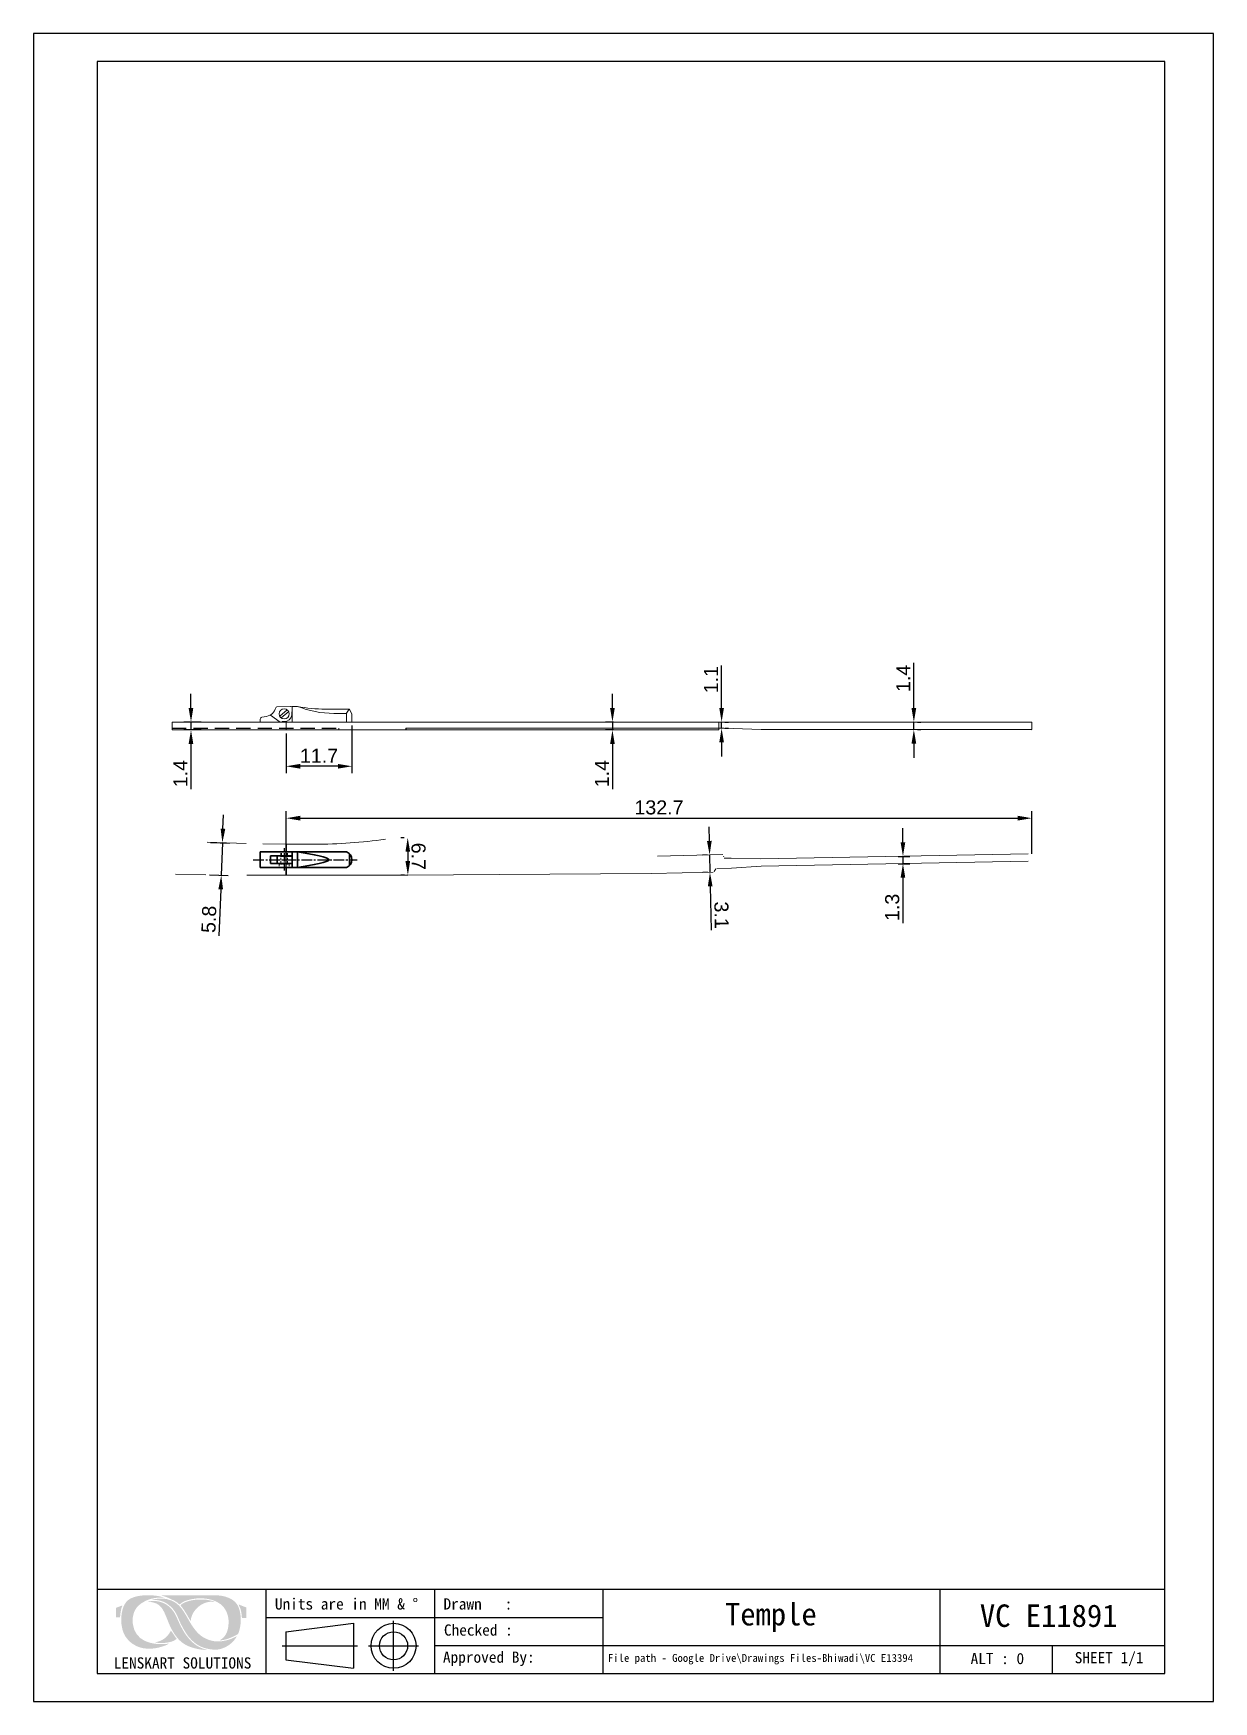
# Model space of a CAD drawing. Header units: millimetres. Extents: x 2731 to 2941, y 1617 to 1914.
import ezdxf

# ---------------------------------------------------------------- set-up
doc = ezdxf.new("R2010")
doc.units = ezdxf.units.MM
for name, pattern in [('CENTER2', [28.575, 19.05, -3.175, 3.175, -3.175]), ('DASHEDX2', [38.1, 25.4, -12.7]), ('HIDDEN2', [0.1875, 0.125, -0.0625])]:
    doc.linetypes.add(name, pattern=pattern)
for name, color, linetype in [('Dimension', 3, 'Continuous'), ('hid', 3, 'DASHEDX2'), ('中心线', 1, 'CENTER2'), ('图框-线条', 7, 'Continuous')]:
    doc.layers.add(name, color=color, linetype=linetype)
for name, color, linetype, lineweight in [('odj', 4, 'Continuous', 35), ('绘图层', 7, 'Continuous', 15), ('虚线', 1, 'HIDDEN2', 9)]:
    doc.layers.add(name, color=color, linetype=linetype, lineweight=lineweight)
doc.styles.get("Standard").update_dxf_attribs({"font": 'arial.ttf'})
doc.styles.add('宋体', font='SimSun.ttf')
doc.styles.add('样式 1', font='romant.shx')
doc.dimstyles.new('ISO-25$0', dxfattribs={"dimtxt": 2.5, "dimasz": 2.5, "dimexe": 0.5, "dimexo": 1, "dimgap": 1, "dimtad": 0, "dimtih": 1, "dimtoh": 1, "dimdec": 1, "dimzin": 10, "dimdsep": 46, "dimlunit": 6, "dimtxsty": '样式 1', "dimcen": 0, "dimclrd": 256, "dimclre": 256, "dimclrt": 7, "dimazin": 0, "dimtfac": 1, "dimtdec": 1, "dimtofl": 0, "dimtmove": 0, "dimatfit": 0, "dimfxl": 1, "dimtolj": 1, "dimtzin": 10, "dimarcsym": 0})

# ---------------------------------------------------------------- blocks, each defined once
blk = doc.blocks.new('*D11')
at = {"layer": 'Defpoints', "color": 0, "transparency": 16777216}
for p in [(2761.57, 1791.61), (2759.14, 1790.21), (2761.57, 1790.21)]:
    blk.add_point(p, dxfattribs=at)
at = {"layer": 'Dimension', "color": 0, "lineweight": -2, "transparency": 16777216}
for p, q in [((2759.14, 1794.11), (2759.14, 1796.61)), ((2760.95, 1791.61), (2757.89, 1791.61)), ((2759.14, 1791.61), (2759.14, 1790.21)), ((2760.95, 1790.21), (2757.89, 1790.21)), ((2759.14, 1787.71), (2759.14, 1779.66))]:
    blk.add_line(p, q, dxfattribs=at)
at = {"layer": 'Dimension', "color": 0, "transparency": 16777216}
for points in [[(2758.72, 1794.11), (2759.55, 1794.11), (2759.14, 1791.61)], [(2758.72, 1787.71), (2759.55, 1787.71), (2759.14, 1790.21)]]:
    blk.add_solid(points, dxfattribs=at)
at = {"layer": 'Dimension', "color": 0, "transparency": 16777216, "insert": (2757.26, 1782.44), "char_height": 2.5, "attachment_point": 5, "rotation": 90}
blk.add_mtext('1.4', dxfattribs=at)
blk = doc.blocks.new('*D12')
at = {"layer": 'Defpoints', "color": 0, "transparency": 16777216}
for p in [(2834.97, 1791.61), (2834.13, 1790.21), (2834.97, 1790.21)]:
    blk.add_point(p, dxfattribs=at)
at = {"layer": 'Dimension', "color": 0, "lineweight": -2, "transparency": 16777216}
for p, q in [((2834.13, 1794.11), (2834.13, 1796.61)), ((2834.34, 1791.61), (2832.88, 1791.61)), ((2834.13, 1791.61), (2834.13, 1790.21)), ((2834.34, 1790.21), (2832.88, 1790.21)), ((2834.13, 1787.71), (2834.13, 1779.66))]:
    blk.add_line(p, q, dxfattribs=at)
at = {"layer": 'Dimension', "color": 0, "transparency": 16777216}
for points in [[(2833.71, 1794.11), (2834.54, 1794.11), (2834.13, 1791.61)], [(2833.71, 1787.71), (2834.54, 1787.71), (2834.13, 1790.21)]]:
    blk.add_solid(points, dxfattribs=at)
at = {"layer": 'Dimension', "color": 0, "transparency": 16777216, "insert": (2832.25, 1782.44), "char_height": 2.5, "attachment_point": 5, "rotation": 90}
blk.add_mtext('1.4', dxfattribs=at)
blk = doc.blocks.new('*D13')
at = {"layer": 'Defpoints', "color": 0, "transparency": 16777216}
for p in [(2853.5, 1791.61), (2853.55, 1791.61), (2853.5, 1790.51)]:
    blk.add_point(p, dxfattribs=at)
at = {"layer": 'Dimension', "color": 0, "lineweight": -2, "transparency": 16777216}
for p, q in [((2853.55, 1794.11), (2853.55, 1801.7)), ((2853.55, 1790.51), (2853.55, 1791.61)), ((2854.12, 1791.61), (2854.8, 1791.61)), ((2853.55, 1788.01), (2853.55, 1785.51)), ((2854.12, 1790.51), (2854.8, 1790.51))]:
    blk.add_line(p, q, dxfattribs=at)
at = {"layer": 'Dimension', "color": 0, "transparency": 16777216}
for points in [[(2853.14, 1794.11), (2853.97, 1794.11), (2853.55, 1791.61)], [(2853.14, 1788.01), (2853.97, 1788.01), (2853.55, 1790.51)]]:
    blk.add_solid(points, dxfattribs=at)
at = {"layer": 'Dimension', "color": 0, "transparency": 16777216, "insert": (2851.67, 1799.16), "char_height": 2.5, "attachment_point": 5, "rotation": 90}
blk.add_mtext('1.1', dxfattribs=at)
blk = doc.blocks.new('*D14')
at = {"layer": 'Defpoints', "color": 0, "transparency": 16777216}
for p in [(2887.76, 1791.61), (2887.76, 1791.61), (2887.76, 1790.26)]:
    blk.add_point(p, dxfattribs=at)
at = {"layer": 'Dimension', "color": 0, "lineweight": -2, "transparency": 16777216}
for p, q in [((2887.76, 1794.11), (2887.76, 1802.17)), ((2887.76, 1790.26), (2887.76, 1791.61)), ((2888.38, 1791.61), (2889.01, 1791.61)), ((2888.38, 1790.26), (2889.01, 1790.26)), ((2887.76, 1787.76), (2887.76, 1785.26))]:
    blk.add_line(p, q, dxfattribs=at)
at = {"layer": 'Dimension', "color": 0, "transparency": 16777216}
for points in [[(2887.34, 1794.11), (2888.18, 1794.11), (2887.76, 1791.61)], [(2887.34, 1787.76), (2888.18, 1787.76), (2887.76, 1790.26)]]:
    blk.add_solid(points, dxfattribs=at)
at = {"layer": 'Dimension', "color": 0, "transparency": 16777216, "insert": (2885.88, 1799.39), "char_height": 2.5, "attachment_point": 5, "rotation": 90}
blk.add_mtext('1.4', dxfattribs=at)
blk = doc.blocks.new('*D15')
at = {"layer": 'Defpoints', "color": 0, "transparency": 16777216}
for p in [(2787.77, 1791.61), (2776.07, 1790.21), (2776.07, 1783.74)]:
    blk.add_point(p, dxfattribs=at)
at = {"layer": 'Dimension', "color": 0, "lineweight": -2, "transparency": 16777216}
for p, q in [((2787.77, 1790.99), (2787.77, 1782.49)), ((2776.07, 1789.59), (2776.07, 1782.49)), ((2785.27, 1783.74), (2778.57, 1783.74))]:
    blk.add_line(p, q, dxfattribs=at)
at = {"layer": 'Dimension', "color": 0, "transparency": 16777216}
for points in [[(2778.57, 1784.16), (2778.57, 1783.32), (2776.07, 1783.74)], [(2785.27, 1784.16), (2785.27, 1783.32), (2787.77, 1783.74)]]:
    blk.add_solid(points, dxfattribs=at)
at = {"layer": 'Dimension', "color": 0, "transparency": 16777216, "insert": (2781.92, 1785.62), "char_height": 2.5, "attachment_point": 5}
blk.add_mtext('11.7', dxfattribs=at)
blk = doc.blocks.new('*D16')
at = {"layer": 'Defpoints', "color": 0, "transparency": 16777216}
for p in [(2908.76, 1774.5), (2908.76, 1767.52), (2776.07, 1764.36)]:
    blk.add_point(p, dxfattribs=at)
at = {"layer": 'Dimension', "color": 0, "lineweight": -2, "transparency": 16777216}
for p, q in [((2776.07, 1764.99), (2776.07, 1775.75)), ((2778.57, 1774.5), (2906.26, 1774.5)), ((2908.76, 1768.14), (2908.76, 1775.75))]:
    blk.add_line(p, q, dxfattribs=at)
at = {"layer": 'Dimension', "color": 0, "transparency": 16777216}
for points in [[(2778.57, 1774.92), (2778.57, 1774.08), (2776.07, 1774.5)], [(2906.26, 1774.92), (2906.26, 1774.08), (2908.76, 1774.5)]]:
    blk.add_solid(points, dxfattribs=at)
at = {"layer": 'Dimension', "color": 0, "transparency": 16777216, "insert": (2842.41, 1776.4), "char_height": 2.5, "attachment_point": 5}
blk.add_mtext('132.7', dxfattribs=at)
blk = doc.blocks.new('*D17')
at = {"layer": 'Defpoints', "color": 0, "transparency": 16777216}
for p in [(2884.33, 1767.7), (2884.35, 1766.4), (2885.82, 1766.4)]:
    blk.add_point(p, dxfattribs=at)
at = {"layer": 'Dimension', "color": 0, "lineweight": -2, "transparency": 16777216}
for p, q in [((2885.82, 1770.2), (2885.82, 1772.7)), ((2884.95, 1767.7), (2887.07, 1767.7)), ((2885.82, 1767.7), (2885.82, 1766.4)), ((2884.98, 1766.4), (2887.07, 1766.4)), ((2885.82, 1763.9), (2885.82, 1755.83))]:
    blk.add_line(p, q, dxfattribs=at)
at = {"layer": 'Dimension', "color": 0, "transparency": 16777216}
for points in [[(2885.4, 1770.2), (2886.23, 1770.2), (2885.82, 1767.7)], [(2885.4, 1763.9), (2886.23, 1763.9), (2885.82, 1766.4)]]:
    blk.add_solid(points, dxfattribs=at)
at = {"layer": 'Dimension', "color": 0, "transparency": 16777216, "insert": (2883.92, 1758.62), "char_height": 2.5, "attachment_point": 5, "rotation": 90}
blk.add_mtext('1.3', dxfattribs=at)
blk = doc.blocks.new('*D18')
at = {"layer": 'Defpoints', "color": 0, "transparency": 16777216}
for p in [(2851.61, 1767.96), (2851.48, 1764.87), (2851.67, 1764.88)]:
    blk.add_point(p, dxfattribs=at)
at = {"layer": 'Dimension', "color": 0, "lineweight": -2, "transparency": 16777216}
for p, q in [((2851.37, 1770.46), (2851.32, 1772.96)), ((2850.98, 1767.95), (2850.17, 1767.93)), ((2851.42, 1767.96), (2851.48, 1764.87)), ((2851.04, 1764.86), (2850.23, 1764.85)), ((2851.53, 1762.37), (2851.67, 1754.56))]:
    blk.add_line(p, q, dxfattribs=at)
at = {"layer": 'Dimension', "color": 0, "transparency": 16777216}
for points in [[(2851.79, 1770.47), (2850.95, 1770.45), (2851.42, 1767.96)], [(2851.94, 1762.38), (2851.11, 1762.37), (2851.48, 1764.87)]]:
    blk.add_solid(points, dxfattribs=at)
at = {"layer": 'Dimension', "color": 0, "transparency": 16777216, "insert": (2853.53, 1757.25), "char_height": 2.5, "attachment_point": 5, "rotation": 271.0917}
blk.add_mtext('3.1', dxfattribs=at)
blk = doc.blocks.new('*D19')
at = {"layer": 'Defpoints', "color": 0, "transparency": 16777216}
for p in [(2797.7, 1771.03), (2797.73, 1764.36), (2797.73, 1764.36)]:
    blk.add_point(p, dxfattribs=at)
at = {"layer": 'Dimension', "color": 0, "lineweight": -2, "transparency": 16777216}
for p, q in [((2797.07, 1771.02), (2796.45, 1771.02)), ((2797.71, 1768.53), (2797.72, 1766.86)), ((2797.11, 1764.36), (2796.48, 1764.36))]:
    blk.add_line(p, q, dxfattribs=at)
at = {"layer": 'Dimension', "color": 0, "transparency": 16777216}
for points in [[(2798.13, 1768.53), (2797.3, 1768.52), (2797.7, 1771.03)], [(2798.14, 1766.87), (2797.3, 1766.86), (2797.73, 1764.36)]]:
    blk.add_solid(points, dxfattribs=at)
at = {"layer": 'Dimension', "color": 0, "transparency": 16777216, "insert": (2799.62, 1767.71), "char_height": 2.5, "attachment_point": 5, "rotation": 270.3069}
blk.add_mtext('6.7', dxfattribs=at)
blk = doc.blocks.new('*D20')
at = {"layer": 'Defpoints', "color": 0, "transparency": 16777216}
for p in [(2762.01, 1770.22), (2761.8, 1764.43), (2764.52, 1764.33)]:
    blk.add_point(p, dxfattribs=at)
at = {"layer": 'Dimension', "color": 0, "lineweight": -2, "transparency": 16777216}
for p, q in [((2764.83, 1772.62), (2764.92, 1775.12)), ((2762.63, 1770.2), (2765.98, 1770.08)), ((2764.73, 1770.12), (2764.52, 1764.33)), ((2762.42, 1764.41), (2765.77, 1764.28)), ((2764.43, 1761.83), (2764.12, 1753.53))]:
    blk.add_line(p, q, dxfattribs=at)
at = {"layer": 'Dimension', "color": 0, "transparency": 16777216}
for points in [[(2764.41, 1772.63), (2765.24, 1772.6), (2764.73, 1770.12)], [(2764.01, 1761.85), (2764.85, 1761.82), (2764.52, 1764.33)]]:
    blk.add_solid(points, dxfattribs=at)
at = {"layer": 'Dimension', "color": 0, "transparency": 16777216, "insert": (2762.33, 1756.5), "char_height": 2.5, "attachment_point": 5, "rotation": 87.8983}
blk.add_mtext('5.8', dxfattribs=at)

msp = doc.modelspace()

# ---------------------------------------------------------------- hatches: boundary and pattern name
at = {"layer": '图框-线条', "lineweight": 0, "ltscale": 0.1}
h = msp.add_hatch(color=252, dxfattribs=at)
edge = h.paths.add_edge_path()
edge.add_spline(control_points=[(2745.8, 1633.92), (2745.8, 1633.92), (2745.8, 1632.2), (2745.8, 1632.2), (2745.8, 1632.2), (2745.8, 1632.2), (2746.51, 1632.2), (2746.51, 1632.2), (2746.51, 1632.2), (2746.56, 1632.6), (2746.57, 1632.95), (2746.65, 1633.35), (2746.65, 1633.35), (2746.72, 1633.7), (2746.82, 1634.05), (2746.95, 1634.35), (2746.95, 1634.35), (2746.95, 1634.35), (2745.8, 1633.92), (2745.8, 1633.92)], knot_values=[0, 0, 0, 0, 0.166667, 0.166667, 0.166667, 0.166667, 0.333333, 0.333333, 0.333333, 0.333333, 0.5, 0.5, 0.5, 0.5, 0.666667, 0.666667, 0.666667, 0.666667, 1, 1, 1, 1], degree=3, periodic=0)
edge = h.paths.add_edge_path()
edge.add_spline(control_points=[(2768.2, 1632.13), (2768.2, 1632.13), (2769.01, 1632.12), (2769.01, 1632.12), (2769.01, 1632.12), (2769.01, 1632.12), (2769.01, 1633.97), (2769.01, 1633.97), (2769.01, 1633.97), (2769.01, 1633.97), (2767.6, 1634.53), (2767.6, 1634.53), (2767.6, 1634.53), (2767.74, 1634.18), (2767.91, 1633.92), (2768.01, 1633.47), (2768.01, 1633.47), (2768.13, 1633.01), (2768.16, 1632.61), (2768.2, 1632.13)], knot_values=[0, 0, 0, 0, 0.166667, 0.166667, 0.166667, 0.166667, 0.333333, 0.333333, 0.333333, 0.333333, 0.5, 0.5, 0.5, 0.5, 0.666667, 0.666667, 0.666667, 0.666667, 1, 1, 1, 1], degree=3, periodic=0)
edge = h.paths.add_edge_path(flags=17)
edge.add_spline(control_points=[(2752.72, 1627.78), (2752.85, 1627.68), (2753.67, 1627.66), (2753.82, 1627.66), (2753.82, 1627.66), (2754.7, 1627.63), (2756.02, 1627.84), (2756.59, 1628.4), (2756.59, 1628.4), (2756.54, 1628.48), (2756.51, 1628.51), (2756.45, 1628.58), (2756.45, 1628.58), (2756.45, 1628.58), (2755.58, 1629.87), (2755.58, 1629.87), (2755.58, 1629.87), (2755.37, 1629.61), (2755.28, 1629.12), (2754.48, 1628.5), (2754.48, 1628.5), (2754.01, 1628.14), (2753.45, 1627.88), (2752.72, 1627.78)], knot_values=[0, 0, 0, 0, 0.142857, 0.142857, 0.142857, 0.142857, 0.285714, 0.285714, 0.285714, 0.285714, 0.428571, 0.428571, 0.428571, 0.428571, 0.571429, 0.571429, 0.571429, 0.571429, 0.714286, 0.714286, 0.714286, 0.714286, 1, 1, 1, 1], degree=3, periodic=0)
edge = h.paths.add_edge_path(flags=17)
edge.add_spline(control_points=[(2757.27, 1634.36), (2757.32, 1634.28), (2757.33, 1634.29), (2757.39, 1634.21), (2757.39, 1634.21), (2758.04, 1633.47), (2758.97, 1631.68), (2759.09, 1631.56), (2759.09, 1631.56), (2759.15, 1633.06), (2760.4, 1634.36), (2761.64, 1634.8), (2761.64, 1634.8), (2762.29, 1635.02), (2762.63, 1635.03), (2763.36, 1634.96), (2763.36, 1634.96), (2763.12, 1635.16), (2762.11, 1635.32), (2761.86, 1635.35), (2761.86, 1635.35), (2760.64, 1635.49), (2758.89, 1635.37), (2757.81, 1634.77), (2757.81, 1634.77), (2757.64, 1634.68), (2757.33, 1634.48), (2757.27, 1634.36)], knot_values=[0, 0, 0, 0, 0.125, 0.125, 0.125, 0.125, 0.25, 0.25, 0.25, 0.25, 0.375, 0.375, 0.375, 0.375, 0.5, 0.5, 0.5, 0.5, 0.625, 0.625, 0.625, 0.625, 0.75, 0.75, 0.75, 0.75, 1, 1, 1, 1], degree=3, periodic=0)
edge = h.paths.add_edge_path()
edge.add_spline(control_points=[(2756.69, 1632.01), (2756.28, 1632.92), (2756.15, 1633.18), (2755.51, 1633.87), (2755.51, 1633.87), (2754.64, 1634.81), (2753.29, 1635.28), (2751.97, 1635.1), (2751.97, 1635.1), (2751.88, 1635.09), (2751.8, 1635.08), (2751.72, 1635.06), (2751.72, 1635.06), (2751.72, 1635.06), (2751.49, 1634.99), (2751.49, 1634.99), (2751.49, 1634.99), (2752.25, 1634.95), (2752.85, 1634.84), (2753.36, 1634.46), (2753.36, 1634.46), (2753.87, 1634.07), (2754.06, 1633.77), (2754.39, 1633.11), (2754.39, 1633.11), (2754.91, 1632.02), (2755.27, 1630.81), (2755.86, 1629.81), (2755.86, 1629.81), (2756.49, 1628.74), (2757.11, 1627.96), (2758.17, 1627.34), (2758.17, 1627.34), (2759.02, 1626.85), (2760.81, 1626.38), (2762, 1626.42), (2762, 1626.42), (2761.87, 1626.49), (2761.69, 1626.51), (2761.53, 1626.56), (2761.53, 1626.56), (2759.32, 1627.24), (2758.04, 1629.11), (2757.07, 1631.17), (2757.07, 1631.17), (2756.94, 1631.45), (2756.81, 1631.72), (2756.69, 1632.01)], knot_values=[0, 0, 0, 0, 0.076923, 0.076923, 0.076923, 0.076923, 0.153846, 0.153846, 0.153846, 0.153846, 0.230769, 0.230769, 0.230769, 0.230769, 0.307692, 0.307692, 0.307692, 0.307692, 0.384615, 0.384615, 0.384615, 0.384615, 0.461538, 0.461538, 0.461538, 0.461538, 0.538462, 0.538462, 0.538462, 0.538462, 0.615385, 0.615385, 0.615385, 0.615385, 0.692308, 0.692308, 0.692308, 0.692308, 0.769231, 0.769231, 0.769231, 0.769231, 0.846154, 0.846154, 0.846154, 0.846154, 1, 1, 1, 1], degree=3, periodic=0)
edge = h.paths.add_edge_path()
edge.add_spline(control_points=[(2767.31, 1628.86), (2767.28, 1628.86), (2766.46, 1628.47), (2766.29, 1628.4), (2766.29, 1628.4), (2765.94, 1628.27), (2765.52, 1628.14), (2765.13, 1628.06), (2765.13, 1628.06), (2764.15, 1627.87), (2763.44, 1627.88), (2762.51, 1628.15), (2762.51, 1628.15), (2760.92, 1628.61), (2760, 1629.72), (2759.25, 1630.88), (2759.25, 1630.88), (2757.93, 1632.93), (2757.39, 1634.92), (2754.85, 1635.47), (2754.85, 1635.47), (2754.42, 1635.56), (2753.9, 1635.59), (2753.45, 1635.56), (2753.45, 1635.56), (2753.15, 1635.54), (2752.43, 1635.46), (2752.21, 1635.33), (2752.21, 1635.33), (2753.33, 1635.36), (2754.21, 1635.14), (2755, 1634.57), (2755, 1634.57), (2756.66, 1633.39), (2756.71, 1632.14), (2757.57, 1630.6), (2757.57, 1630.6), (2757.99, 1629.86), (2758.29, 1629.28), (2758.86, 1628.61), (2758.86, 1628.61), (2760.05, 1627.23), (2761.31, 1626.61), (2763.25, 1626.47), (2763.25, 1626.47), (2764.19, 1626.4), (2765.13, 1626.81), (2765.75, 1627.2), (2765.75, 1627.2), (2766.18, 1627.47), (2766.51, 1627.81), (2766.83, 1628.17), (2766.83, 1628.17), (2767, 1628.37), (2767.18, 1628.65), (2767.31, 1628.86)], knot_values=[0, 0, 0, 0, 0.066667, 0.066667, 0.066667, 0.066667, 0.133333, 0.133333, 0.133333, 0.133333, 0.2, 0.2, 0.2, 0.2, 0.266667, 0.266667, 0.266667, 0.266667, 0.333333, 0.333333, 0.333333, 0.333333, 0.4, 0.4, 0.4, 0.4, 0.466667, 0.466667, 0.466667, 0.466667, 0.533333, 0.533333, 0.533333, 0.533333, 0.6, 0.6, 0.6, 0.6, 0.666667, 0.666667, 0.666667, 0.666667, 0.733333, 0.733333, 0.733333, 0.733333, 0.8, 0.8, 0.8, 0.8, 0.866667, 0.866667, 0.866667, 0.866667, 1, 1, 1, 1], degree=3, periodic=0)
edge = h.paths.add_edge_path()
edge.add_spline(control_points=[(2757.11, 1634.52), (2757.67, 1634.95), (2757.84, 1635.09), (2758.66, 1635.32), (2758.66, 1635.32), (2760.53, 1635.85), (2762.94, 1635.71), (2764.41, 1634.56), (2764.41, 1634.56), (2765.21, 1633.93), (2765.87, 1632.82), (2765.83, 1631.27), (2765.83, 1631.27), (2765.8, 1630.13), (2765.52, 1629.02), (2764.61, 1628.37), (2764.61, 1628.37), (2764.55, 1628.32), (2764.31, 1628.17), (2764.25, 1628.15), (2764.25, 1628.15), (2765.14, 1628.09), (2766.53, 1628.7), (2767.27, 1629.11), (2767.27, 1629.11), (2767.54, 1629.27), (2767.52, 1629.24), (2767.63, 1629.56), (2767.63, 1629.56), (2768.1, 1630.83), (2768.11, 1632.58), (2767.69, 1633.8), (2767.69, 1633.8), (2767.49, 1634.37), (2767.28, 1634.66), (2766.91, 1635.03), (2766.91, 1635.03), (2766.15, 1635.79), (2764.64, 1636.15), (2763.55, 1636.15), (2763.55, 1636.15), (2760.33, 1636.15), (2757.02, 1636.18), (2753.81, 1636.15), (2753.81, 1636.15), (2754.04, 1636.04), (2754.46, 1635.95), (2754.73, 1635.85), (2754.73, 1635.85), (2755, 1635.75), (2756.18, 1635.2), (2756.41, 1635.06), (2756.41, 1635.06), (2756.73, 1634.86), (2757.06, 1634.55), (2757.11, 1634.52)], knot_values=[0, 0, 0, 0, 0.066667, 0.066667, 0.066667, 0.066667, 0.133333, 0.133333, 0.133333, 0.133333, 0.2, 0.2, 0.2, 0.2, 0.266667, 0.266667, 0.266667, 0.266667, 0.333333, 0.333333, 0.333333, 0.333333, 0.4, 0.4, 0.4, 0.4, 0.466667, 0.466667, 0.466667, 0.466667, 0.533333, 0.533333, 0.533333, 0.533333, 0.6, 0.6, 0.6, 0.6, 0.666667, 0.666667, 0.666667, 0.666667, 0.733333, 0.733333, 0.733333, 0.733333, 0.8, 0.8, 0.8, 0.8, 0.866667, 0.866667, 0.866667, 0.866667, 1, 1, 1, 1], degree=3, periodic=0)
edge = h.paths.add_edge_path()
edge.add_spline(control_points=[(2755.33, 1627.57), (2755.19, 1627.57), (2754.93, 1627.51), (2754.77, 1627.5), (2754.77, 1627.5), (2752.2, 1627.26), (2749.16, 1627.94), (2748.79, 1631.08), (2748.79, 1631.08), (2748.62, 1632.54), (2749.08, 1633.87), (2750.25, 1634.68), (2750.25, 1634.68), (2751.43, 1635.48), (2752.6, 1635.8), (2754.33, 1635.75), (2754.33, 1635.75), (2754.33, 1635.75), (2753.64, 1635.95), (2753.64, 1635.95), (2753.64, 1635.95), (2752.11, 1636.27), (2749.82, 1636.29), (2748.47, 1635.61), (2748.47, 1635.61), (2747.71, 1635.23), (2747.29, 1634.67), (2746.99, 1633.72), (2746.99, 1633.72), (2746.5, 1632.1), (2746.64, 1629.6), (2747.86, 1628.32), (2747.86, 1628.32), (2748.01, 1628.15), (2748.09, 1628.04), (2748.27, 1627.89), (2748.27, 1627.89), (2748.46, 1627.74), (2748.5, 1627.69), (2748.74, 1627.52), (2748.74, 1627.52), (2750.32, 1626.4), (2752.37, 1626.46), (2754.17, 1627.07), (2754.17, 1627.07), (2754.38, 1627.14), (2754.59, 1627.22), (2754.78, 1627.3), (2754.78, 1627.3), (2754.9, 1627.36), (2755.26, 1627.55), (2755.33, 1627.57)], knot_values=[0, 0, 0, 0, 0.071429, 0.071429, 0.071429, 0.071429, 0.142857, 0.142857, 0.142857, 0.142857, 0.214286, 0.214286, 0.214286, 0.214286, 0.285714, 0.285714, 0.285714, 0.285714, 0.357143, 0.357143, 0.357143, 0.357143, 0.428571, 0.428571, 0.428571, 0.428571, 0.5, 0.5, 0.5, 0.5, 0.571429, 0.571429, 0.571429, 0.571429, 0.642857, 0.642857, 0.642857, 0.642857, 0.714286, 0.714286, 0.714286, 0.714286, 0.785714, 0.785714, 0.785714, 0.785714, 0.857143, 0.857143, 0.857143, 0.857143, 1, 1, 1, 1], degree=3, periodic=0)

# ---------------------------------------------------------------- linework, layer by layer
for p, q in [((2932.44, 1909.22), (2742.44, 1909.22)), ((2742.44, 1909.22), (2742.44, 1622.22)), ((2932.44, 1622.22), (2932.44, 1909.22)), ((2742.44, 1637.22), (2932.44, 1637.22)), ((2772.44, 1637.22), (2772.44, 1622.22)), ((2802.44, 1637.22), (2802.44, 1622.22)), ((2832.44, 1637.22), (2832.44, 1622.22)), ((2892.44, 1622.22), (2892.44, 1637.22)), ((2772.44, 1632.22), (2832.44, 1632.22)), ((2776.04, 1629.66), (2788.04, 1631.16)), ((2788.04, 1631.16), (2788.04, 1623.16)), ((2795.19, 1622.72), (2795.19, 1631.6)), ((2776.04, 1629.66), (2776.04, 1624.66)), ((2775.38, 1627.16), (2788.77, 1627.16)), ((2776.04, 1624.66), (2788.04, 1623.16)), ((2790.74, 1627.16), (2799.63, 1627.16)), ((2802.44, 1627.22), (2932.44, 1627.22)), ((2912.44, 1622.22), (2912.44, 1627.22)), ((2742.44, 1622.22), (2932.44, 1622.22))]:
    msp.add_line(p, q)
at = {"color": 7, "lineweight": 20}
for p, q in [((2777.17, 1791.61), (2777.17, 1794.41)), ((2777.17, 1794.41), (2778.07, 1794.41)), ((2787.37, 1793.91), (2783.05, 1793.91)), ((2787.37, 1793.91), (2787.77, 1793.01)), ((2755.77, 1791.61), (2755.77, 1790.21)), ((2755.77, 1791.61), (2908.76, 1791.61)), ((2773.26, 1792.86), (2775.02, 1791.61)), ((2776.26, 1793.79), (2774.94, 1792.64)), ((2776.53, 1793.49), (2775.2, 1792.34)), ((2776.07, 1791.61), (2776.07, 1790.21)), ((2787.77, 1791.61), (2777.17, 1791.61)), ((2786.81, 1793.16), (2784.57, 1793.16)), ((2786.81, 1793.16), (2786.81, 1791.61)), ((2787.77, 1791.61), (2787.77, 1793.01)), ((2853.03, 1791.61), (2853.03, 1790.21)), ((2908.76, 1791.61), (2908.76, 1790.26)), ((2755.77, 1790.21), (2853.03, 1790.21)), ((2785.47, 1790.51), (2785.47, 1790.21)), ((2797.38, 1790.51), (2853.03, 1790.51)), ((2853.03, 1790.51), (2853.97, 1790.51)), ((2860.58, 1790.31), (2853.97, 1790.51)), ((2860.58, 1790.31), (2866.76, 1790.26)), ((2866.76, 1790.26), (2908.76, 1790.26)), ((2884.67, 1790.26), (2908.76, 1790.21))]:
    msp.add_line(p, q, dxfattribs=at)
at = {"color": 4, "ltscale": 0.3}
for p, q in [((2777.17, 1768.51), (2777.17, 1767.78)), ((2777.17, 1766.45), (2777.17, 1765.71))]:
    msp.add_line(p, q, dxfattribs=at)
msp.add_lwpolyline([(2731.1, 1617.22), (2941.1, 1617.22), (2941.1, 1914.22), (2731.1, 1914.22)], close=True)
at = {"color": 7, "lineweight": 20}
for points in [[(2775.73, 1791.71), (2775.37, 1791.71), (2775.37, 1791.61), (2771.47, 1791.61), (2771.47, 1792.11, -0.32492), (2771.75, 1792.49), (2772.59, 1792.63, 0.308364), (2774.23, 1794.17, -0.34214), (2774.41, 1794.33), (2776.87, 1794.41, -0.440011), (2777.17, 1794.09), (2777.06, 1792.83, -0.36397), (2775.73, 1791.71, 0.36397)], [(2776.07, 1769.86), (2776.29, 1769.86), (2781.15, 1769.86, 0.035083), (2793.72, 1770.75)]]:
    msp.add_lwpolyline(points, format="xyb", dxfattribs=at)
for points in [[(2762.02, 1770.22), (2768.93, 1769.99)], [(2771.94, 1769.92), (2776.07, 1769.86)], [(2842.14, 1767.71), (2853.77, 1768.02)], [(2853.94, 1767.71), (2853.87, 1767.6)], [(2854, 1767.37), (2855.25, 1767.4)], [(2855.25, 1767.4), (2860.56, 1767.25)], [(2860.56, 1767.25), (2908.1, 1768.15)], [(2761.8, 1764.43), (2756.36, 1764.53)], [(2776.07, 1764.36), (2769.09, 1764.36)], [(2841.02, 1764.67), (2813.96, 1764.45), (2797.7, 1764.36), (2776.29, 1764.36), (2776.07, 1764.36)], [(2852.05, 1764.88), (2841.02, 1764.67)], [(2852.52, 1765.46), (2852.22, 1764.98)], [(2852.68, 1765.55), (2855.29, 1765.6)], [(2860.58, 1765.95), (2855.29, 1765.6)], [(2860.58, 1765.95), (2908.12, 1766.85)]]:
    msp.add_lwpolyline(points, dxfattribs=at)
msp.add_circle((2775.73, 1793.06), 0.9, dxfattribs=at)
for radius in [4, 2.5]:
    msp.add_circle((2795.19, 1627.16), radius)
for centre, radius, start, end in [((2783.05, 1818.91), 25, 258.5217, 270), ((2784.57, 1810.66), 17.5, 248.1989, 270), ((2788.83, 1792.24), 2.23, 131.0715, 155.4063)]:
    msp.add_arc(centre, radius, start, end, dxfattribs=at)
at = {"layer": 'hid', "ltscale": 0.1}
for p, q in [((2755.77, 1790.51), (2785.47, 1790.51)), ((2797.38, 1790.51), (2797.38, 1790.21))]:
    msp.add_line(p, q, dxfattribs=at)
at = {"layer": 'hid', "lineweight": 15, "ltscale": 0.015}
for p, q in [((2775.13, 1766.46), (2775.13, 1767.76)), ((2776.34, 1766.46), (2776.34, 1767.76))]:
    msp.add_line(p, q, dxfattribs=at)
at = {"layer": 'odj', "lineweight": 30}
for p, q in [((2771.47, 1768.51), (2771.47, 1765.71)), ((2777.17, 1768.51), (2771.47, 1768.51)), ((2777.17, 1767.78), (2773.26, 1767.78)), ((2773.26, 1767.78), (2773.26, 1766.45)), ((2774.48, 1767.76), (2774.48, 1766.46)), ((2775.07, 1767.76), (2777.17, 1767.76)), ((2776.07, 1768.51), (2776.07, 1769.86)), ((2777.17, 1768.51), (2786.81, 1768.51)), ((2777.17, 1768.51), (2777.17, 1765.71)), ((2778.07, 1768.51), (2778.07, 1765.71)), ((2787.37, 1768.13), (2787.37, 1766.09)), ((2777.17, 1765.71), (2771.47, 1765.71)), ((2777.17, 1766.45), (2773.26, 1766.45)), ((2775.07, 1766.46), (2777.17, 1766.46)), ((2776.07, 1764.36), (2776.07, 1765.71)), ((2777.17, 1765.71), (2786.81, 1765.71))]:
    msp.add_line(p, q, dxfattribs=at)
msp.add_arc((2786.27, 1767.11), 1.5, 291.0395, 68.9605, dxfattribs=at)
msp.add_spline([(2778.07, 1765.71), (2783.67, 1767.11), (2778.07, 1768.51)], degree=3, dxfattribs=at)
at = {"layer": '中心线', "ltscale": 0.03}
msp.add_line((2775.73, 1769.16), (2775.73, 1765.19), dxfattribs=at)
at = {"layer": '中心线', "ltscale": 0.1}
msp.add_line((2770.21, 1767.11), (2788.7, 1767.11), dxfattribs=at)
at = {"layer": '虚线', "ltscale": 0.04}
for p, q in [((2775.13, 1767.78), (2775.13, 1768.51)), ((2775.23, 1767.78), (2775.23, 1768.51)), ((2776.23, 1767.78), (2776.23, 1768.51)), ((2776.33, 1767.78), (2776.33, 1768.51)), ((2776.63, 1766.31), (2774.83, 1766.31)), ((2774.83, 1766.31), (2774.83, 1765.71)), ((2775.11, 1766.31), (2775.11, 1766.45)), ((2776.36, 1766.31), (2776.36, 1766.45)), ((2776.63, 1766.31), (2776.63, 1765.71))]:
    msp.add_line(p, q, dxfattribs=at)

# ---------------------------------------------------------------- texts
at = {"layer": '绘图层', "color": 7, "linetype": 'ByBlock', "lineweight": 9, "attachment_point": 5, "style": '宋体'}
for s, insert, char_height, width in [('\\pxql;{\\fNSimSun|b0|i0|c0|p49;Units are in MM & %%D}', (2789.34, 1634.6), 2, 30.5443), ('\\pxql;{\\fNSimSun|b0|i0|c0|p49;Drawn   : }', (2819.34, 1634.6), 2, 30.5443), ('{\\fNSimSun|b0|i0|c0|p49;Temple}', (2862.32, 1632.22), 4, 58.2869), ('{\\fNSimSun|b0|i0|c0|p49;VC E11891}', (2911.75, 1632.49), 4, 58.2869), ('\\pxql;{\\fNSimSun|b0|i0|c0|p49;Checked : }', (2815.6, 1629.95), 2, 22.9015), ('{\\fSimSun|b0|i0|c134|p2;LENSKART SOLUTIONS}', (2757.64, 1624.09), 2, 58.9745), ('\\pxql;{\\fNSimSun|b0|i0|c0|p49;Approved By:}', (2815.42, 1624.85), 2, 22.9015), ('\\pxql;{\\fNSimSun|b0|i0|c0|p49;File path - Google Drive\\\\Drawings Files-Bhiwadi\\\\VC E13394}', (2878.27, 1624.77), 1.4, 89.89), ('{\\fNSimSun|b0|i0|c0|p49;ALT : 0}', (2902.62, 1624.88), 2, 17.2791), ('{\\fNSimSun|b0|i0|c0|p49;SHEET 1/1}', (2922.5, 1624.8), 2, 17.2791)]:
    msp.add_mtext(s, dxfattribs=dict(at, insert=insert, char_height=char_height, width=width))

# ---------------------------------------------------------------- dimensions: what is measured, and where the dimension line sits
at = {"layer": 'Dimension'}
for base, p1, p2, picture, middle in [((2853.55, 1791.61), (2853.5, 1790.51), (2853.5, 1791.61), '*D13', (2851.67, 1799.16)), ((2887.75877393, 1791.61377347), (2887.75877393, 1790.26377347), (2887.75877393, 1791.61377347), '*D14', (2885.87865797, 1799.39174073)), ((2759.14, 1790.21), (2761.57, 1791.61), (2761.57, 1790.21), '*D11', (2757.26, 1782.44)), ((2834.13, 1790.21), (2834.97, 1791.61), (2834.97, 1790.21), '*D12', (2832.25, 1782.44)), ((2885.82, 1766.4), (2884.33, 1767.7), (2884.35, 1766.4), '*D17', (2883.92, 1758.62))]:
    dim = msp.add_linear_dim(base=base, p1=p1, p2=p2, angle=90, dimstyle='ISO-25$0', override={"dimexe": 1.25, "dimexo": 0.625, "dimgap": 0.625, "dimtad": 1, "dimtih": 0, "dimtoh": 0, "dimzin": 8, "dimlunit": 2, "dimtxsty": 'Standard', "dimcen": 2.5, "dimclrd": 0, "dimclre": 0, "dimclrt": 0, "dimadec": 0, "dimtdec": 2, "dimtofl": 1, "dimatfit": 3, "dimtolj": 0, "dimtzin": 8}, dxfattribs=at)
    dim.commit()
    dim.dimension.update_dxf_attribs({"geometry": picture, "text_midpoint": middle})
for base, p1, p2, picture, middle in [((2776.07, 1783.74), (2787.77, 1791.61), (2776.07, 1790.21), '*D15', (2781.92, 1785.62)), ((2908.76, 1774.5), (2776.07, 1764.36), (2908.76, 1767.52), '*D16', (2842.41, 1776.4))]:
    dim = msp.add_linear_dim(base=base, p1=p1, p2=p2, dimstyle='ISO-25$0', override={"dimexe": 1.25, "dimexo": 0.625, "dimgap": 0.625, "dimtad": 1, "dimtih": 0, "dimtoh": 0, "dimzin": 8, "dimlunit": 2, "dimtxsty": 'Standard', "dimcen": 2.5, "dimclrd": 0, "dimclre": 0, "dimclrt": 0, "dimadec": 0, "dimtdec": 2, "dimtofl": 1, "dimatfit": 3, "dimtolj": 0, "dimtzin": 8}, dxfattribs=at)
    dim.commit()
    dim.dimension.update_dxf_attribs({"geometry": picture, "text_midpoint": middle})
for p1, p2, distance, picture, middle in [((2762.01, 1770.22), (2761.8, 1764.43), 2.73, '*D20', (2762.33, 1756.5)), ((2797.7, 1771.03), (2797.73, 1764.36), 0, '*D19', (2799.62, 1767.71)), ((2851.61, 1767.96), (2851.67, 1764.88), -0.19, '*D18', (2853.53, 1757.25))]:
    dim = msp.add_aligned_dim(p1=p1, p2=p2, distance=distance, dimstyle='ISO-25$0', override={"dimexe": 1.25, "dimexo": 0.625, "dimgap": 0.625, "dimtad": 1, "dimtih": 0, "dimtoh": 0, "dimzin": 8, "dimlunit": 2, "dimtxsty": 'Standard', "dimcen": 2.5, "dimclrd": 0, "dimclre": 0, "dimclrt": 0, "dimadec": 0, "dimtdec": 2, "dimtofl": 1, "dimatfit": 3, "dimtolj": 0, "dimtzin": 8}, dxfattribs=at)
    dim.commit()
    dim.dimension.update_dxf_attribs({"geometry": picture, "text_midpoint": middle})

doc.saveas('drawing.dxf')
